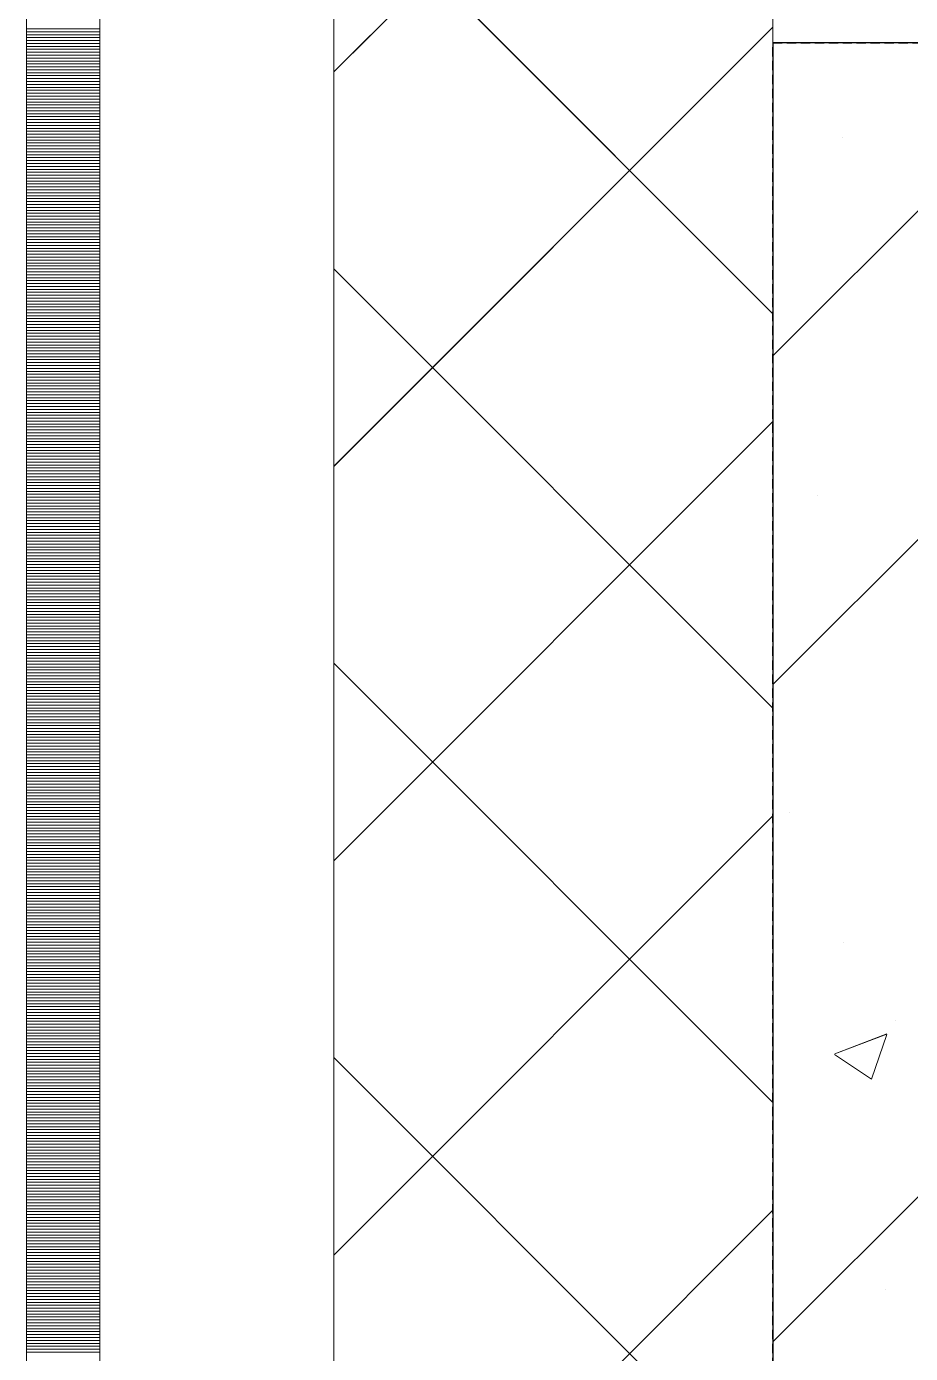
# Model space of a CAD drawing. Header units: millimetres. Extents: x 470010 to 1231400, y -134005 to 421770.
# Drawn here: x 672518.6 to 672820.5, y -75258.9 to -74805.7 of the extents above; entities that cross this region are included whole.
import ezdxf
from ezdxf.enums import TextEntityAlignment as Align

# ---------------------------------------------------------------- set-up
doc = ezdxf.new("R2010")
doc.units = ezdxf.units.MM
doc.linetypes.add('DASHED', pattern=[19.05, 12.7, -6.35])
doc.linetypes.add('HIDDEN2', pattern=[4.7625, 3.175, -1.5875])
doc.layers.get('Defpoints').update_dxf_attribs({"color": 140})
doc.layers.add('АР_Делит', color=120, linetype='Continuous', lineweight=0, plot=False)
for name, color, linetype, lineweight in [('АР_Колонны', 70, 'Continuous', 30), ('АР_Стены ЖБ', 7, 'Continuous', 35), ('АР_Стены ПЕНОблок', 52, 'Continuous', 20), ('АР_Тонкая', 254, 'Continuous', 5), ('АР_Утеплитель', 31, 'Continuous', 0), ('АР_Штриховка', 8, 'Continuous', 0)]:
    doc.layers.add(name, color=color, linetype=linetype, lineweight=lineweight)
doc.layers.add('РД_Оси_100', color=7, linetype='Continuous', lineweight=0, true_color=0x525252)
doc.styles.add('style1', font='ARIALN.TTF')

# ---------------------------------------------------------------- blocks, each defined once
blk = doc.blocks.new('СОШ_2200_АР_ОСИ_М100_28.05.24')
at = {"layer": 'АР_Делит', "color": 251, "linetype": 'DASHED', "true_color": 0x636466}
blk.add_lwpolyline([(114955, 135155), (114955, -355), (93595.036, -355), (93595.036, 13855), (94145, 13855), (94145, 68320), (66055, 68320), (66055, 13857.73), (83455, 13857.73), (83455, -355), (45245, -355), (45245, 13145), (44695, 13145), (44695, 26755), (45245, 26755), (45245, 68320), (20455, 68320), (20455, 26755), (27955, 26755), (27955, 13145), (-355, 13145), (-355, 100855)], dxfattribs=at)
blk = doc.blocks.new('A$C9108343f')
at = {"layer": 'АР_Колонны', "color": 18, "linetype": 'HIDDEN2', "lineweight": 25, "true_color": 0x000000}
for p, q in [((7054.96, 25555), (7274.96, 25555)), ((7054.96, 24655), (7054.96, 25555))]:
    blk.add_line(p, q, dxfattribs=at)
at = {"layer": 'АР_Колонны', "color": 18, "linetype": 'Continuous', "lineweight": 15, "true_color": 0x000000}
for p, q in [((7274.96, 25555), (7054.96, 25555)), ((7054.96, 25555), (7054.96, 24655)), ((7274.96, 25555), (7054.96, 25555)), ((7054.96, 25555), (7054.96, 24655))]:
    blk.add_line(p, q, dxfattribs=at)
at = {"layer": 'АР_Стены ЖБ', "color": 18, "linetype": 'Continuous', "lineweight": 30, "true_color": 0x000000}
for p, q in [((7274.96, 25555), (7054.96, 25555)), ((7054.96, 25555), (7054.96, 24655))]:
    blk.add_line(p, q, dxfattribs=at)
at = {"layer": 'АР_Стены ПЕНОблок', "color": 18, "linetype": 'Continuous', "lineweight": 20, "true_color": 0x000000}
blk.add_line((7054.96, 97555), (7054.96, 21355), dxfattribs=at)
at = {"layer": 'АР_Тонкая', "color": 18, "linetype": 'Continuous', "lineweight": 5, "true_color": 0x000000}
for p, q in [((6799.96, 97555), (6799.96, 21355)), ((6824.96, 97555), (6824.96, 21355)), ((6824.96, 21355), (6824.96, 97555)), ((6904.96, 21355), (6904.96, 97555))]:
    blk.add_line(p, q, dxfattribs=at)
at = {"layer": 'АР_Утеплитель', "color": 18, "linetype": 'Continuous', "lineweight": 0, "true_color": 0x000000}
for p, q in [((6904.96, 97555), (6904.96, 21355)), ((7054.96, 21355), (7054.96, 97555))]:
    blk.add_line(p, q, dxfattribs=at)
at = {"layer": 'АР_Штриховка', "color": 18, "linetype": 'Continuous', "lineweight": 0, "true_color": 0x000000}
for p, q in [((6904.96, 25545.01), (7054.96, 25695.01)), ((7054.96, 25462.45), (6904.96, 25612.45)), ((6799.96, 25559.75), (6824.96, 25559.75)), ((6799.96, 25558.75), (6824.96, 25558.75)), ((6904.96, 25410.31), (7054.96, 25560.31)), ((6799.96, 25557.75), (6824.96, 25557.75)), ((6799.96, 25556.75), (6824.96, 25556.75)), ((6799.96, 25555.75), (6824.96, 25555.75)), ((6799.96, 25554.75), (6824.96, 25554.75)), ((6799.96, 25553.75), (6824.96, 25553.75)), ((6799.96, 25552.75), (6824.96, 25552.75)), ((6799.96, 25551.75), (6824.96, 25551.75)), ((6799.96, 25550.75), (6824.96, 25550.75)), ((6799.96, 25549.75), (6824.96, 25549.75)), ((6799.96, 25548.75), (6824.96, 25548.75)), ((6799.96, 25547.75), (6824.96, 25547.75)), ((6799.96, 25546.75), (6824.96, 25546.75)), ((6799.96, 25545.75), (6824.96, 25545.75)), ((6799.96, 25544.75), (6824.96, 25544.75)), ((6799.96, 25543.75), (6824.96, 25543.75)), ((6799.96, 25542.75), (6824.96, 25542.75)), ((6799.96, 25541.75), (6824.96, 25541.75)), ((6799.96, 25540.75), (6824.96, 25540.75)), ((6799.96, 25539.75), (6824.96, 25539.75)), ((6799.96, 25538.75), (6824.96, 25538.75)), ((6799.96, 25537.75), (6824.96, 25537.75)), ((6799.96, 25536.75), (6824.96, 25536.75)), ((6799.96, 25535.75), (6824.96, 25535.75)), ((6799.96, 25534.75), (6824.96, 25534.75)), ((6799.96, 25533.75), (6824.96, 25533.75)), ((6799.96, 25532.75), (6824.96, 25532.75)), ((6799.96, 25531.75), (6824.96, 25531.75)), ((6799.96, 25530.75), (6824.96, 25530.75)), ((6799.96, 25529.75), (6824.96, 25529.75)), ((6799.96, 25528.75), (6824.96, 25528.75)), ((6799.96, 25527.75), (6824.96, 25527.75)), ((6799.96, 25526.75), (6824.96, 25526.75)), ((6799.96, 25525.75), (6824.96, 25525.75)), ((6799.96, 25524.75), (6824.96, 25524.75)), ((6799.96, 25523.75), (6824.96, 25523.75)), ((6799.96, 25522.75), (6824.96, 25522.75)), ((6799.96, 25521.75), (6824.96, 25521.75)), ((7078.67, 25522.51), (7078.67, 25522.51)), ((6799.96, 25520.75), (6824.96, 25520.75)), ((6799.96, 25519.75), (6824.96, 25519.75)), ((6799.96, 25518.75), (6824.96, 25518.75)), ((6799.96, 25517.75), (6824.96, 25517.75)), ((6799.96, 25516.75), (6824.96, 25516.75)), ((6799.96, 25515.75), (6824.96, 25515.75)), ((6799.96, 25514.75), (6824.96, 25514.75)), ((6799.96, 25513.75), (6824.96, 25513.75)), ((6799.96, 25512.75), (6824.96, 25512.75)), ((6799.96, 25511.75), (6824.96, 25511.75)), ((6799.96, 25510.75), (6824.96, 25510.75)), ((6799.96, 25509.75), (6824.96, 25509.75)), ((6799.96, 25508.75), (6824.96, 25508.75)), ((6799.96, 25507.75), (6824.96, 25507.75)), ((6799.96, 25506.75), (6824.96, 25506.75)), ((6799.96, 25505.75), (6824.96, 25505.75)), ((6799.96, 25504.75), (6824.96, 25504.75)), ((6799.96, 25503.75), (6824.96, 25503.75)), ((6799.96, 25502.75), (6824.96, 25502.75)), ((6799.96, 25501.75), (6824.96, 25501.75)), ((6799.96, 25500.75), (6824.96, 25500.75)), ((6799.96, 25499.75), (6824.96, 25499.75)), ((6799.96, 25498.75), (6824.96, 25498.75)), ((6799.96, 25497.75), (6824.96, 25497.75)), ((6799.96, 25496.75), (6824.96, 25496.75)), ((6799.96, 25495.75), (6824.96, 25495.75)), ((6799.96, 25494.75), (6824.96, 25494.75)), ((6799.96, 25493.75), (6824.96, 25493.75)), ((6799.96, 25492.75), (6824.96, 25492.75)), ((6799.96, 25491.75), (6824.96, 25491.75)), ((6799.96, 25490.75), (6824.96, 25490.75)), ((6799.96, 25489.75), (6824.96, 25489.75)), ((6799.96, 25488.75), (6824.96, 25488.75)), ((6799.96, 25487.75), (6824.96, 25487.75)), ((6799.96, 25486.75), (6824.96, 25486.75)), ((6799.96, 25485.75), (6824.96, 25485.75)), ((6799.96, 25484.75), (6824.96, 25484.75)), ((6799.96, 25483.75), (6824.96, 25483.75)), ((6799.96, 25482.75), (6824.96, 25482.75)), ((6799.96, 25481.75), (6824.96, 25481.75)), ((6799.96, 25480.75), (6824.96, 25480.75)), ((6799.96, 25479.75), (6824.96, 25479.75)), ((6799.96, 25478.75), (6824.96, 25478.75)), ((6799.96, 25477.75), (6824.96, 25477.75)), ((6799.96, 25476.75), (6824.96, 25476.75)), ((7054.96, 25327.74), (6904.96, 25477.74)), ((6799.96, 25475.75), (6824.96, 25475.75)), ((6799.96, 25474.75), (6824.96, 25474.75)), ((6799.96, 25473.75), (6824.96, 25473.75)), ((6799.96, 25472.75), (6824.96, 25472.75)), ((6799.96, 25471.75), (6824.96, 25471.75)), ((6799.96, 25470.75), (6824.96, 25470.75)), ((6799.96, 25469.75), (6824.96, 25469.75)), ((6799.96, 25468.75), (6824.96, 25468.75)), ((6799.96, 25467.75), (6824.96, 25467.75)), ((6799.96, 25466.75), (6824.96, 25466.75)), ((6799.96, 25465.75), (6824.96, 25465.75)), ((6799.96, 25464.75), (6824.96, 25464.75)), ((6799.96, 25463.75), (6824.96, 25463.75)), ((6799.96, 25462.75), (6824.96, 25462.75)), ((6799.96, 25461.75), (6824.96, 25461.75)), ((6799.96, 25460.75), (6824.96, 25460.75)), ((6799.96, 25459.75), (6824.96, 25459.75)), ((6799.96, 25458.75), (6824.96, 25458.75)), ((6799.96, 25457.75), (6824.96, 25457.75)), ((6799.96, 25456.75), (6824.96, 25456.75)), ((6799.96, 25455.75), (6824.96, 25455.75)), ((6799.96, 25454.75), (6824.96, 25454.75)), ((6799.96, 25453.75), (6824.96, 25453.75)), ((6799.96, 25452.75), (6824.96, 25452.75)), ((6799.96, 25451.75), (6824.96, 25451.75)), ((6799.96, 25450.75), (6824.96, 25450.75)), ((6799.96, 25449.75), (6824.96, 25449.75)), ((6799.96, 25448.75), (6824.96, 25448.75)), ((6799.96, 25447.75), (6824.96, 25447.75)), ((6799.96, 25446.75), (6824.96, 25446.75)), ((6799.96, 25445.75), (6824.96, 25445.75)), ((6799.96, 25444.75), (6824.96, 25444.75)), ((6799.96, 25443.75), (6824.96, 25443.75)), ((6799.96, 25442.75), (6824.96, 25442.75)), ((6799.96, 25441.75), (6824.96, 25441.75)), ((6799.96, 25440.75), (6824.96, 25440.75)), ((6799.96, 25439.75), (6824.96, 25439.75)), ((6799.96, 25438.75), (6824.96, 25438.75)), ((6799.96, 25437.75), (6824.96, 25437.75)), ((6799.96, 25436.75), (6824.96, 25436.75)), ((6799.96, 25435.75), (6824.96, 25435.75)), ((6799.96, 25434.75), (6824.96, 25434.75)), ((6799.96, 25433.75), (6824.96, 25433.75)), ((6799.96, 25432.75), (6824.96, 25432.75)), ((6799.96, 25431.75), (6824.96, 25431.75)), ((6799.96, 25430.75), (6824.96, 25430.75)), ((6799.96, 25429.75), (6824.96, 25429.75)), ((6799.96, 25428.75), (6824.96, 25428.75)), ((6799.96, 25427.75), (6824.96, 25427.75)), ((6799.96, 25426.75), (6824.96, 25426.75)), ((6799.96, 25425.75), (6824.96, 25425.75)), ((6799.96, 25424.75), (6824.96, 25424.75)), ((6799.96, 25423.75), (6824.96, 25423.75)), ((6799.96, 25422.75), (6824.96, 25422.75)), ((6904.96, 25275.6), (7054.96, 25425.6)), ((6799.96, 25421.75), (6824.96, 25421.75)), ((6799.96, 25420.75), (6824.96, 25420.75)), ((6799.96, 25419.75), (6824.96, 25419.75)), ((6799.96, 25418.75), (6824.96, 25418.75)), ((6799.96, 25417.75), (6824.96, 25417.75)), ((6799.96, 25416.75), (6824.96, 25416.75)), ((6799.96, 25415.75), (6824.96, 25415.75)), ((6799.96, 25414.75), (6824.96, 25414.75)), ((6799.96, 25413.75), (6824.96, 25413.75)), ((6799.96, 25412.75), (6824.96, 25412.75)), ((6799.96, 25411.75), (6824.96, 25411.75)), ((6799.96, 25410.75), (6824.96, 25410.75)), ((6799.96, 25409.75), (6824.96, 25409.75)), ((6799.96, 25408.75), (6824.96, 25408.75)), ((6799.96, 25407.75), (6824.96, 25407.75)), ((6799.96, 25406.75), (6824.96, 25406.75)), ((6799.96, 25405.75), (6824.96, 25405.75)), ((6799.96, 25404.75), (6824.96, 25404.75)), ((6799.96, 25403.75), (6824.96, 25403.75)), ((6799.96, 25402.75), (6824.96, 25402.75)), ((6799.96, 25401.75), (6824.96, 25401.75)), ((6799.96, 25400.75), (6824.96, 25400.75)), ((6799.96, 25399.75), (6824.96, 25399.75)), ((7070.03, 25400.26), (7070.03, 25400.26)), ((6799.96, 25398.75), (6824.96, 25398.75)), ((6799.96, 25397.75), (6824.96, 25397.75)), ((6799.96, 25396.75), (6824.96, 25396.75)), ((6799.96, 25395.75), (6824.96, 25395.75)), ((6799.96, 25394.75), (6824.96, 25394.75)), ((6799.96, 25393.75), (6824.96, 25393.75)), ((6799.96, 25392.75), (6824.96, 25392.75)), ((6799.96, 25391.75), (6824.96, 25391.75)), ((6799.96, 25390.75), (6824.96, 25390.75)), ((6799.96, 25389.75), (6824.96, 25389.75)), ((6799.96, 25388.75), (6824.96, 25388.75)), ((6799.96, 25387.75), (6824.96, 25387.75)), ((6799.96, 25386.75), (6824.96, 25386.75)), ((6799.96, 25385.75), (6824.96, 25385.75)), ((6799.96, 25384.75), (6824.96, 25384.75)), ((6799.96, 25383.75), (6824.96, 25383.75)), ((6799.96, 25382.75), (6824.96, 25382.75)), ((6799.96, 25381.75), (6824.96, 25381.75)), ((6799.96, 25380.75), (6824.96, 25380.75)), ((6799.96, 25379.75), (6824.96, 25379.75)), ((6799.96, 25378.75), (6824.96, 25378.75)), ((6799.96, 25377.75), (6824.96, 25377.75)), ((6799.96, 25376.75), (6824.96, 25376.75)), ((6799.96, 25375.75), (6824.96, 25375.75)), ((6799.96, 25374.75), (6824.96, 25374.75)), ((6799.96, 25373.75), (6824.96, 25373.75)), ((6799.96, 25372.75), (6824.96, 25372.75)), ((6799.96, 25371.75), (6824.96, 25371.75)), ((6799.96, 25370.75), (6824.96, 25370.75)), ((6799.96, 25369.75), (6824.96, 25369.75)), ((6799.96, 25368.75), (6824.96, 25368.75)), ((6799.96, 25367.75), (6824.96, 25367.75)), ((6799.96, 25366.75), (6824.96, 25366.75)), ((6799.96, 25365.75), (6824.96, 25365.75)), ((6799.96, 25364.75), (6824.96, 25364.75)), ((6799.96, 25363.75), (6824.96, 25363.75)), ((6799.96, 25362.75), (6824.96, 25362.75)), ((6799.96, 25361.75), (6824.96, 25361.75)), ((6799.96, 25360.75), (6824.96, 25360.75)), ((6799.96, 25359.75), (6824.96, 25359.75)), ((6799.96, 25358.75), (6824.96, 25358.75)), ((6799.96, 25357.75), (6824.96, 25357.75)), ((6799.96, 25356.75), (6824.96, 25356.75)), ((6799.96, 25355.75), (6824.96, 25355.75)), ((6799.96, 25354.75), (6824.96, 25354.75)), ((6799.96, 25353.75), (6824.96, 25353.75)), ((6799.96, 25352.75), (6824.96, 25352.75)), ((6799.96, 25351.75), (6824.96, 25351.75)), ((6799.96, 25350.75), (6824.96, 25350.75)), ((6799.96, 25349.75), (6824.96, 25349.75)), ((6799.96, 25348.75), (6824.96, 25348.75)), ((6799.96, 25347.75), (6824.96, 25347.75)), ((6799.96, 25346.75), (6824.96, 25346.75)), ((6799.96, 25345.75), (6824.96, 25345.75)), ((6799.96, 25344.75), (6824.96, 25344.75)), ((6799.96, 25343.75), (6824.96, 25343.75)), ((6799.96, 25342.75), (6824.96, 25342.75)), ((6799.96, 25341.75), (6824.96, 25341.75)), ((6799.96, 25340.75), (6824.96, 25340.75)), ((7054.96, 25193.04), (6904.96, 25343.04)), ((6799.96, 25339.75), (6824.96, 25339.75)), ((6799.96, 25338.75), (6824.96, 25338.75)), ((6799.96, 25337.75), (6824.96, 25337.75)), ((6799.96, 25336.75), (6824.96, 25336.75)), ((6799.96, 25335.75), (6824.96, 25335.75)), ((6799.96, 25334.75), (6824.96, 25334.75)), ((6799.96, 25333.75), (6824.96, 25333.75)), ((6799.96, 25332.75), (6824.96, 25332.75)), ((6799.96, 25331.75), (6824.96, 25331.75)), ((6799.96, 25330.75), (6824.96, 25330.75)), ((6799.96, 25329.75), (6824.96, 25329.75)), ((6799.96, 25328.75), (6824.96, 25328.75)), ((6799.96, 25327.75), (6824.96, 25327.75)), ((6799.96, 25326.75), (6824.96, 25326.75)), ((6799.96, 25325.75), (6824.96, 25325.75)), ((6799.96, 25324.75), (6824.96, 25324.75)), ((6799.96, 25323.75), (6824.96, 25323.75)), ((6799.96, 25322.75), (6824.96, 25322.75)), ((6799.96, 25321.75), (6824.96, 25321.75)), ((6799.96, 25320.75), (6824.96, 25320.75)), ((6799.96, 25319.75), (6824.96, 25319.75)), ((6799.96, 25318.75), (6824.96, 25318.75)), ((6799.96, 25317.75), (6824.96, 25317.75)), ((6799.96, 25316.75), (6824.96, 25316.75)), ((6799.96, 25315.75), (6824.96, 25315.75)), ((6799.96, 25314.75), (6824.96, 25314.75)), ((6799.96, 25313.75), (6824.96, 25313.75)), ((6799.96, 25312.75), (6824.96, 25312.75)), ((6799.96, 25311.75), (6824.96, 25311.75)), ((6799.96, 25310.75), (6824.96, 25310.75)), ((6799.96, 25309.75), (6824.96, 25309.75)), ((6799.96, 25308.75), (6824.96, 25308.75)), ((6799.96, 25307.75), (6824.96, 25307.75)), ((6799.96, 25306.75), (6824.96, 25306.75)), ((6799.96, 25305.75), (6824.96, 25305.75)), ((6799.96, 25304.75), (6824.96, 25304.75)), ((6799.96, 25303.75), (6824.96, 25303.75)), ((6799.96, 25302.75), (6824.96, 25302.75)), ((6799.96, 25301.75), (6824.96, 25301.75)), ((6799.96, 25300.75), (6824.96, 25300.75)), ((6799.96, 25299.75), (6824.96, 25299.75)), ((6799.96, 25298.75), (6824.96, 25298.75)), ((6799.96, 25297.75), (6824.96, 25297.75)), ((6799.96, 25296.75), (6824.96, 25296.75)), ((6799.96, 25295.75), (6824.96, 25295.75)), ((6799.96, 25294.75), (6824.96, 25294.75)), ((6799.96, 25293.75), (6824.96, 25293.75)), ((6799.96, 25292.75), (6824.96, 25292.75)), ((6799.96, 25291.75), (6824.96, 25291.75)), ((6799.96, 25290.75), (6824.96, 25290.75)), ((6904.96, 25140.9), (7054.96, 25290.9)), ((7060.71, 25292), (7060.71, 25292)), ((6799.96, 25289.75), (6824.96, 25289.75)), ((6799.96, 25288.75), (6824.96, 25288.75)), ((6799.96, 25287.75), (6824.96, 25287.75)), ((6799.96, 25286.75), (6824.96, 25286.75)), ((6799.96, 25285.75), (6824.96, 25285.75)), ((6799.96, 25284.75), (6824.96, 25284.75)), ((6799.96, 25283.75), (6824.96, 25283.75)), ((6799.96, 25282.75), (6824.96, 25282.75)), ((6799.96, 25281.75), (6824.96, 25281.75)), ((6799.96, 25280.75), (6824.96, 25280.75)), ((6799.96, 25279.75), (6824.96, 25279.75)), ((6799.96, 25278.75), (6824.96, 25278.75)), ((6799.96, 25277.75), (6824.96, 25277.75)), ((6799.96, 25276.75), (6824.96, 25276.75)), ((6799.96, 25275.75), (6824.96, 25275.75)), ((6799.96, 25274.75), (6824.96, 25274.75)), ((6799.96, 25273.75), (6824.96, 25273.75)), ((6799.96, 25272.75), (6824.96, 25272.75)), ((6799.96, 25271.75), (6824.96, 25271.75)), ((6799.96, 25270.75), (6824.96, 25270.75)), ((6799.96, 25269.75), (6824.96, 25269.75)), ((6799.96, 25268.75), (6824.96, 25268.75)), ((6799.96, 25267.75), (6824.96, 25267.75)), ((6799.96, 25266.75), (6824.96, 25266.75)), ((6799.96, 25265.75), (6824.96, 25265.75)), ((6799.96, 25264.75), (6824.96, 25264.75)), ((6799.96, 25263.75), (6824.96, 25263.75)), ((6799.96, 25262.75), (6824.96, 25262.75)), ((6799.96, 25261.75), (6824.96, 25261.75)), ((6799.96, 25260.75), (6824.96, 25260.75)), ((6799.96, 25259.75), (6824.96, 25259.75)), ((6799.96, 25258.75), (6824.96, 25258.75)), ((6799.96, 25257.75), (6824.96, 25257.75)), ((6799.96, 25256.75), (6824.96, 25256.75)), ((6799.96, 25255.75), (6824.96, 25255.75)), ((6799.96, 25254.75), (6824.96, 25254.75)), ((6799.96, 25253.75), (6824.96, 25253.75)), ((6799.96, 25252.75), (6824.96, 25252.75)), ((6799.96, 25251.75), (6824.96, 25251.75)), ((6799.96, 25250.75), (6824.96, 25250.75)), ((6799.96, 25249.75), (6824.96, 25249.75)), ((6799.96, 25248.75), (6824.96, 25248.75)), ((6799.96, 25247.75), (6824.96, 25247.75)), ((6799.96, 25246.75), (6824.96, 25246.75)), ((6799.96, 25245.75), (6824.96, 25245.75)), ((6799.96, 25244.75), (6824.96, 25244.75)), ((6799.96, 25243.75), (6824.96, 25243.75)), ((6799.96, 25242.75), (6824.96, 25242.75)), ((6799.96, 25241.75), (6824.96, 25241.75)), ((6799.96, 25240.75), (6824.96, 25240.75)), ((6799.96, 25239.75), (6824.96, 25239.75)), ((6799.96, 25238.75), (6824.96, 25238.75)), ((6799.96, 25237.75), (6824.96, 25237.75)), ((6799.96, 25236.75), (6824.96, 25236.75)), ((6799.96, 25235.75), (6824.96, 25235.75)), ((6799.96, 25234.75), (6824.96, 25234.75)), ((6799.96, 25233.75), (6824.96, 25233.75)), ((6799.96, 25232.75), (6824.96, 25232.75)), ((6799.96, 25231.75), (6824.96, 25231.75)), ((6799.96, 25230.75), (6824.96, 25230.75)), ((6799.96, 25229.75), (6824.96, 25229.75)), ((6799.96, 25228.75), (6824.96, 25228.75)), ((6799.96, 25227.75), (6824.96, 25227.75)), ((6799.96, 25226.75), (6824.96, 25226.75)), ((6799.96, 25225.75), (6824.96, 25225.75)), ((6799.96, 25224.75), (6824.96, 25224.75)), ((6799.96, 25223.75), (6824.96, 25223.75)), ((6799.96, 25222.75), (6824.96, 25222.75)), ((6799.96, 25221.75), (6824.96, 25221.75)), ((6799.96, 25220.75), (6824.96, 25220.75)), ((6799.96, 25219.75), (6824.96, 25219.75)), ((6799.96, 25218.75), (6824.96, 25218.75)), ((7096.8, 25221.02), (7096.8, 25221.02)), ((6799.96, 25217.75), (6824.96, 25217.75)), ((6799.96, 25216.75), (6824.96, 25216.75)), ((6799.96, 25215.75), (6824.96, 25215.75)), ((6799.96, 25214.75), (6824.96, 25214.75)), ((6799.96, 25213.75), (6824.96, 25213.75)), ((7076.06, 25209.59), (7093.85, 25216.41)), ((7088.65, 25200.94), (7093.8, 25216.29)), ((6799.96, 25212.75), (6824.96, 25212.75)), ((6799.96, 25211.75), (6824.96, 25211.75)), ((6799.96, 25210.75), (6824.96, 25210.75)), ((6799.96, 25209.75), (6824.96, 25209.75)), ((7076.01, 25209.46), (7088.64, 25200.94)), ((6799.96, 25208.75), (6824.96, 25208.75)), ((6799.96, 25207.75), (6824.96, 25207.75)), ((6799.96, 25206.75), (6824.96, 25206.75)), ((6799.96, 25205.75), (6824.96, 25205.75)), ((6799.96, 25204.75), (6824.96, 25204.75)), ((7054.96, 25058.33), (6904.96, 25208.33)), ((6799.96, 25203.75), (6824.96, 25203.75)), ((6799.96, 25202.75), (6824.96, 25202.75)), ((6799.96, 25201.75), (6824.96, 25201.75)), ((6799.96, 25200.75), (6824.96, 25200.75)), ((6799.96, 25199.75), (6824.96, 25199.75)), ((6799.96, 25198.75), (6824.96, 25198.75)), ((6799.96, 25197.75), (6824.96, 25197.75)), ((6799.96, 25196.75), (6824.96, 25196.75)), ((6799.96, 25195.75), (6824.96, 25195.75)), ((6799.96, 25194.75), (6824.96, 25194.75)), ((6799.96, 25193.75), (6824.96, 25193.75)), ((6799.96, 25192.75), (6824.96, 25192.75)), ((6799.96, 25191.75), (6824.96, 25191.75)), ((6799.96, 25190.75), (6824.96, 25190.75)), ((6799.96, 25189.75), (6824.96, 25189.75)), ((6799.96, 25188.75), (6824.96, 25188.75)), ((6799.96, 25187.75), (6824.96, 25187.75)), ((6799.96, 25186.75), (6824.96, 25186.75)), ((6799.96, 25185.75), (6824.96, 25185.75)), ((6799.96, 25184.75), (6824.96, 25184.75)), ((6799.96, 25183.75), (6824.96, 25183.75)), ((6799.96, 25182.75), (6824.96, 25182.75)), ((6799.96, 25181.75), (6824.96, 25181.75)), ((6799.96, 25180.75), (6824.96, 25180.75)), ((6799.96, 25179.75), (6824.96, 25179.75)), ((6799.96, 25178.75), (6824.96, 25178.75)), ((6799.96, 25177.75), (6824.96, 25177.75)), ((6799.96, 25176.75), (6824.96, 25176.75)), ((6799.96, 25175.75), (6824.96, 25175.75)), ((6799.96, 25174.75), (6824.96, 25174.75)), ((6799.96, 25173.75), (6824.96, 25173.75)), ((6799.96, 25172.75), (6824.96, 25172.75)), ((6799.96, 25171.75), (6824.96, 25171.75)), ((6799.96, 25170.75), (6824.96, 25170.75)), ((6799.96, 25169.75), (6824.96, 25169.75)), ((6799.96, 25168.75), (6824.96, 25168.75)), ((6799.96, 25167.75), (6824.96, 25167.75)), ((6799.96, 25166.75), (6824.96, 25166.75)), ((6799.96, 25165.75), (6824.96, 25165.75)), ((6799.96, 25164.75), (6824.96, 25164.75)), ((6799.96, 25163.75), (6824.96, 25163.75)), ((6799.96, 25162.75), (6824.96, 25162.75)), ((6799.96, 25161.75), (6824.96, 25161.75)), ((6799.96, 25160.75), (6824.96, 25160.75)), ((6799.96, 25159.75), (6824.96, 25159.75)), ((6799.96, 25158.75), (6824.96, 25158.75)), ((6799.96, 25157.75), (6824.96, 25157.75)), ((6799.96, 25156.75), (6824.96, 25156.75)), ((6799.96, 25155.75), (6824.96, 25155.75)), ((6799.96, 25154.75), (6824.96, 25154.75)), ((6904.96, 25006.2), (7054.96, 25156.2)), ((6799.96, 25153.75), (6824.96, 25153.75)), ((6799.96, 25152.75), (6824.96, 25152.75)), ((6799.96, 25151.75), (6824.96, 25151.75)), ((6799.96, 25150.75), (6824.96, 25150.75)), ((6799.96, 25149.75), (6824.96, 25149.75)), ((6799.96, 25148.75), (6824.96, 25148.75)), ((6799.96, 25147.75), (6824.96, 25147.75)), ((6799.96, 25146.75), (6824.96, 25146.75)), ((6799.96, 25145.75), (6824.96, 25145.75)), ((6799.96, 25144.75), (6824.96, 25144.75)), ((6799.96, 25143.75), (6824.96, 25143.75)), ((6799.96, 25142.75), (6824.96, 25142.75)), ((6799.96, 25141.75), (6824.96, 25141.75)), ((6799.96, 25140.75), (6824.96, 25140.75)), ((6799.96, 25139.75), (6824.96, 25139.75)), ((6799.96, 25138.75), (6824.96, 25138.75)), ((6799.96, 25137.75), (6824.96, 25137.75)), ((6799.96, 25136.75), (6824.96, 25136.75)), ((6799.96, 25135.75), (6824.96, 25135.75)), ((6799.96, 25134.75), (6824.96, 25134.75)), ((6799.96, 25133.75), (6824.96, 25133.75)), ((6799.96, 25132.75), (6824.96, 25132.75)), ((6799.96, 25131.75), (6824.96, 25131.75)), ((6799.96, 25130.75), (6824.96, 25130.75)), ((6799.96, 25129.75), (6824.96, 25129.75)), ((6799.96, 25128.75), (6824.96, 25128.75)), ((6799.96, 25127.75), (6824.96, 25127.75)), ((7093.57, 25129.21), (7093.57, 25129.21)), ((6799.96, 25126.75), (6824.96, 25126.75)), ((6799.96, 25125.75), (6824.96, 25125.75)), ((6799.96, 25124.75), (6824.96, 25124.75)), ((6799.96, 25123.75), (6824.96, 25123.75)), ((6799.96, 25122.75), (6824.96, 25122.75)), ((6799.96, 25121.75), (6824.96, 25121.75)), ((6799.96, 25120.75), (6824.96, 25120.75)), ((6799.96, 25119.75), (6824.96, 25119.75)), ((6799.96, 25118.75), (6824.96, 25118.75)), ((6799.96, 25117.75), (6824.96, 25117.75)), ((6799.96, 25116.75), (6824.96, 25116.75)), ((6799.96, 25115.75), (6824.96, 25115.75)), ((6799.96, 25114.75), (6824.96, 25114.75)), ((6799.96, 25113.75), (6824.96, 25113.75)), ((6799.96, 25112.75), (6824.96, 25112.75)), ((6799.96, 25111.75), (6824.96, 25111.75)), ((6799.96, 25110.75), (6824.96, 25110.75)), ((6799.96, 25109.75), (6824.96, 25109.75)), ((6799.96, 25108.75), (6824.96, 25108.75)), ((6799.96, 25107.75), (6824.96, 25107.75))]:
    blk.add_line(p, q, dxfattribs=at)
at = {"layer": 'АР_Штриховка', "color": 18, "linetype": 'Continuous', "lineweight": 5, "true_color": 0x000000}
for p, q in [((7054.96, 25335.8), (7274.16, 25555)), ((7054.96, 25448.05), (7135.12, 25528.21)), ((7054.96, 25111.3), (7274.96, 25331.3)), ((7078.99, 25247.58), (7078.99, 25247.58))]:
    blk.add_line(p, q, dxfattribs=at)
at = {"layer": 'РД_Оси_100'}
blk.add_blockref('СОШ_2200_АР_ОСИ_М100_28.05.24', (7154.96, 6755), dxfattribs=at)
at = {"layer": 'Defpoints', "color": 18, "true_color": 0x000000, "style": 'style1'}
for p in [(143949.34, 316089.12), (143974.98, 281639.5), (143890.4, 273244.71), (143839.99, 264276.81), (143967.75, 254892.38), (12251.96, 104178.14), (12382.58, 96023.14)]:
    blk.add_attdef('АР-ПОМЕЩЕНИЕ:НАИМЕНОВАНИЕ', text='', height=100, dxfattribs=at).set_placement(p, align=Align.MIDDLE)
at = {"layer": 'Defpoints', "color": 18, "true_color": 0x000000, "style": 'style1', "flags": 8}
for p in [(143951.3, 279099.09), (143848.34, 269251.11), (143875.33, 260094.25), (144049.74, 250824.7), (163419.28, 238153.36), (155897.46, 237965.97), (183037.2, 237965.97), (143342.94, 237876.19)]:
    blk.add_attdef('АР-ПОМЕЩЕНИЕ:НАИМЕНОВАНИЕ', text='', height=100, dxfattribs=at).set_placement(p, align=Align.MIDDLE)

msp = doc.modelspace()

# ---------------------------------------------------------------- linework, layer by layer
at = {"layer": 'АР_Колонны', "color": 18, "linetype": 'HIDDEN2', "lineweight": 25, "true_color": 0x000000}
for p, q in [((672773.57, -74811.242), (672993.57, -74811.242)), ((672773.57, -75711.242), (672773.57, -74811.242))]:
    msp.add_line(p, q, dxfattribs=at)
at = {"layer": 'АР_Колонны', "color": 18, "linetype": 'Continuous', "lineweight": 15, "true_color": 0x000000}
for p, q in [((672993.57, -74811.242), (672773.57, -74811.242)), ((672773.57, -74811.242), (672773.57, -75711.242)), ((672993.57, -74811.242), (672773.57, -74811.242)), ((672773.57, -74811.242), (672773.57, -75711.242))]:
    msp.add_line(p, q, dxfattribs=at)
at = {"layer": 'АР_Стены ЖБ', "color": 18, "linetype": 'Continuous', "lineweight": 30, "true_color": 0x000000}
for p, q in [((672993.57, -74811.242), (672773.57, -74811.242)), ((672773.57, -74811.242), (672773.57, -75711.242))]:
    msp.add_line(p, q, dxfattribs=at)
at = {"layer": 'АР_Стены ПЕНОблок', "color": 18, "linetype": 'Continuous', "lineweight": 20, "true_color": 0x000000}
msp.add_line((672773.57, -2811.242), (672773.57, -79011.242), dxfattribs=at)
at = {"layer": 'АР_Тонкая', "color": 18, "linetype": 'Continuous', "lineweight": 5, "true_color": 0x000000}
for p, q in [((672518.57, -2811.242), (672518.57, -79011.242)), ((672543.57, -2811.242), (672543.57, -79011.242)), ((672543.57, -79011.242), (672543.57, -2811.242)), ((672623.57, -79011.242), (672623.57, -2811.242))]:
    msp.add_line(p, q, dxfattribs=at)
at = {"layer": 'АР_Утеплитель', "color": 18, "linetype": 'Continuous', "lineweight": 0, "true_color": 0x000000}
for p, q in [((672623.57, -2811.242), (672623.57, -79011.242)), ((672773.57, -79011.242), (672773.57, -2811.242))]:
    msp.add_line(p, q, dxfattribs=at)
at = {"layer": 'АР_Штриховка', "color": 18, "linetype": 'Continuous', "lineweight": 0, "true_color": 0x000000}
for p, q in [((672623.57, -74821.23), (672773.57, -74671.23)), ((672773.57, -74903.797), (672623.57, -74753.797)), ((672518.57, -74806.492), (672543.57, -74806.492)), ((672623.57, -74955.934), (672773.57, -74805.934)), ((672518.57, -74807.492), (672543.57, -74807.492)), ((672518.57, -74808.492), (672543.57, -74808.492)), ((672518.57, -74809.492), (672543.57, -74809.492)), ((672518.57, -74810.492), (672543.57, -74810.492)), ((672518.57, -74811.492), (672543.57, -74811.492)), ((672518.57, -74812.492), (672543.57, -74812.492)), ((672518.57, -74813.492), (672543.57, -74813.492)), ((672518.57, -74814.492), (672543.57, -74814.492)), ((672518.57, -74815.492), (672543.57, -74815.492)), ((672518.57, -74816.492), (672543.57, -74816.492)), ((672518.57, -74817.492), (672543.57, -74817.492)), ((672518.57, -74818.492), (672543.57, -74818.492)), ((672518.57, -74819.492), (672543.57, -74819.492)), ((672518.57, -74820.492), (672543.57, -74820.492)), ((672518.57, -74821.492), (672543.57, -74821.492)), ((672518.57, -74822.492), (672543.57, -74822.492)), ((672518.57, -74823.492), (672543.57, -74823.492)), ((672518.57, -74824.492), (672543.57, -74824.492)), ((672518.57, -74825.492), (672543.57, -74825.492)), ((672518.57, -74826.492), (672543.57, -74826.492)), ((672518.57, -74827.492), (672543.57, -74827.492)), ((672518.57, -74828.492), (672543.57, -74828.492)), ((672518.57, -74829.492), (672543.57, -74829.492)), ((672518.57, -74830.492), (672543.57, -74830.492)), ((672518.57, -74831.492), (672543.57, -74831.492)), ((672518.57, -74832.492), (672543.57, -74832.492)), ((672518.57, -74833.492), (672543.57, -74833.492)), ((672518.57, -74834.492), (672543.57, -74834.492)), ((672518.57, -74835.492), (672543.57, -74835.492)), ((672518.57, -74836.492), (672543.57, -74836.492)), ((672518.57, -74837.492), (672543.57, -74837.492)), ((672518.57, -74838.492), (672543.57, -74838.492)), ((672518.57, -74839.492), (672543.57, -74839.492)), ((672518.57, -74840.492), (672543.57, -74840.492)), ((672518.57, -74841.492), (672543.57, -74841.492)), ((672518.57, -74842.492), (672543.57, -74842.492)), ((672518.57, -74843.492), (672543.57, -74843.492)), ((672518.57, -74844.492), (672543.57, -74844.492)), ((672518.57, -74845.492), (672543.57, -74845.492)), ((672518.57, -74846.492), (672543.57, -74846.492)), ((672518.57, -74847.492), (672543.57, -74847.492)), ((672518.57, -74848.492), (672543.57, -74848.492)), ((672518.57, -74849.492), (672543.57, -74849.492)), ((672518.57, -74850.492), (672543.57, -74850.492)), ((672518.57, -74851.492), (672543.57, -74851.492)), ((672518.57, -74852.492), (672543.57, -74852.492)), ((672518.57, -74853.492), (672543.57, -74853.492)), ((672518.57, -74854.492), (672543.57, -74854.492)), ((672518.57, -74855.492), (672543.57, -74855.492)), ((672518.57, -74856.492), (672543.57, -74856.492)), ((672518.57, -74857.492), (672543.57, -74857.492)), ((672518.57, -74858.492), (672543.57, -74858.492)), ((672518.57, -74859.492), (672543.57, -74859.492)), ((672518.57, -74860.492), (672543.57, -74860.492)), ((672518.57, -74861.492), (672543.57, -74861.492)), ((672518.57, -74862.492), (672543.57, -74862.492)), ((672518.57, -74863.492), (672543.57, -74863.492)), ((672518.57, -74864.492), (672543.57, -74864.492)), ((672518.57, -74865.492), (672543.57, -74865.492)), ((672518.57, -74866.492), (672543.57, -74866.492)), ((672518.57, -74867.492), (672543.57, -74867.492)), ((672518.57, -74868.492), (672543.57, -74868.492)), ((672518.57, -74869.492), (672543.57, -74869.492)), ((672518.57, -74870.492), (672543.57, -74870.492)), ((672518.57, -74871.492), (672543.57, -74871.492)), ((672518.57, -74872.492), (672543.57, -74872.492)), ((672518.57, -74873.492), (672543.57, -74873.492)), ((672518.57, -74874.492), (672543.57, -74874.492)), ((672518.57, -74875.492), (672543.57, -74875.492)), ((672518.57, -74876.492), (672543.57, -74876.492)), ((672518.57, -74877.492), (672543.57, -74877.492)), ((672518.57, -74878.492), (672543.57, -74878.492)), ((672518.57, -74879.492), (672543.57, -74879.492)), ((672518.57, -74880.492), (672543.57, -74880.492)), ((672518.57, -74881.492), (672543.57, -74881.492)), ((672518.57, -74882.492), (672543.57, -74882.492)), ((672518.57, -74883.492), (672543.57, -74883.492)), ((672518.57, -74884.492), (672543.57, -74884.492)), ((672518.57, -74885.492), (672543.57, -74885.492)), ((672518.57, -74886.492), (672543.57, -74886.492)), ((672518.57, -74887.492), (672543.57, -74887.492)), ((672518.57, -74888.492), (672543.57, -74888.492)), ((672518.57, -74889.492), (672543.57, -74889.492)), ((672518.57, -74890.492), (672543.57, -74890.492)), ((672518.57, -74891.492), (672543.57, -74891.492)), ((672518.57, -74892.492), (672543.57, -74892.492)), ((672773.57, -75038.501), (672623.57, -74888.501)), ((672518.57, -74893.492), (672543.57, -74893.492)), ((672518.57, -74894.492), (672543.57, -74894.492)), ((672518.57, -74895.492), (672543.57, -74895.492)), ((672518.57, -74896.492), (672543.57, -74896.492)), ((672518.57, -74897.492), (672543.57, -74897.492)), ((672518.57, -74898.492), (672543.57, -74898.492)), ((672518.57, -74899.492), (672543.57, -74899.492)), ((672518.57, -74900.492), (672543.57, -74900.492)), ((672518.57, -74901.492), (672543.57, -74901.492)), ((672518.57, -74902.492), (672543.57, -74902.492)), ((672518.57, -74903.492), (672543.57, -74903.492)), ((672518.57, -74904.492), (672543.57, -74904.492)), ((672518.57, -74905.492), (672543.57, -74905.492)), ((672518.57, -74906.492), (672543.57, -74906.492)), ((672518.57, -74907.492), (672543.57, -74907.492)), ((672518.57, -74908.492), (672543.57, -74908.492)), ((672518.57, -74909.492), (672543.57, -74909.492)), ((672518.57, -74910.492), (672543.57, -74910.492)), ((672518.57, -74911.492), (672543.57, -74911.492)), ((672518.57, -74912.492), (672543.57, -74912.492)), ((672518.57, -74913.492), (672543.57, -74913.492)), ((672518.57, -74914.492), (672543.57, -74914.492)), ((672518.57, -74915.492), (672543.57, -74915.492)), ((672518.57, -74916.492), (672543.57, -74916.492)), ((672518.57, -74917.492), (672543.57, -74917.492)), ((672518.57, -74918.492), (672543.57, -74918.492)), ((672518.57, -74919.492), (672543.57, -74919.492)), ((672518.57, -74920.492), (672543.57, -74920.492)), ((672518.57, -74921.492), (672543.57, -74921.492)), ((672518.57, -74922.492), (672543.57, -74922.492)), ((672518.57, -74923.492), (672543.57, -74923.492)), ((672518.57, -74924.492), (672543.57, -74924.492)), ((672518.57, -74925.492), (672543.57, -74925.492)), ((672518.57, -74926.492), (672543.57, -74926.492)), ((672518.57, -74927.492), (672543.57, -74927.492)), ((672518.57, -74928.492), (672543.57, -74928.492)), ((672518.57, -74929.492), (672543.57, -74929.492)), ((672518.57, -74930.492), (672543.57, -74930.492)), ((672518.57, -74931.492), (672543.57, -74931.492)), ((672518.57, -74932.492), (672543.57, -74932.492)), ((672518.57, -74933.492), (672543.57, -74933.492)), ((672518.57, -74934.492), (672543.57, -74934.492)), ((672518.57, -74935.492), (672543.57, -74935.492)), ((672518.57, -74936.492), (672543.57, -74936.492)), ((672518.57, -74937.492), (672543.57, -74937.492)), ((672518.57, -74938.492), (672543.57, -74938.492)), ((672518.57, -74939.492), (672543.57, -74939.492)), ((672518.57, -74940.492), (672543.57, -74940.492)), ((672518.57, -74941.492), (672543.57, -74941.492)), ((672518.57, -74942.492), (672543.57, -74942.492)), ((672623.57, -75090.638), (672773.57, -74940.638)), ((672518.57, -74943.492), (672543.57, -74943.492)), ((672518.57, -74944.492), (672543.57, -74944.492)), ((672518.57, -74945.492), (672543.57, -74945.492)), ((672518.57, -74946.492), (672543.57, -74946.492)), ((672518.57, -74947.492), (672543.57, -74947.492)), ((672518.57, -74948.492), (672543.57, -74948.492)), ((672518.57, -74949.492), (672543.57, -74949.492)), ((672518.57, -74950.492), (672543.57, -74950.492)), ((672518.57, -74951.492), (672543.57, -74951.492)), ((672518.57, -74952.492), (672543.57, -74952.492)), ((672518.57, -74953.492), (672543.57, -74953.492)), ((672518.57, -74954.492), (672543.57, -74954.492)), ((672518.57, -74955.492), (672543.57, -74955.492)), ((672518.57, -74956.492), (672543.57, -74956.492)), ((672518.57, -74957.492), (672543.57, -74957.492)), ((672518.57, -74958.492), (672543.57, -74958.492)), ((672518.57, -74959.492), (672543.57, -74959.492)), ((672518.57, -74960.492), (672543.57, -74960.492)), ((672518.57, -74961.492), (672543.57, -74961.492)), ((672518.57, -74962.492), (672543.57, -74962.492)), ((672518.57, -74963.492), (672543.57, -74963.492)), ((672518.57, -74964.492), (672543.57, -74964.492)), ((672518.57, -74965.492), (672543.57, -74965.492)), ((672518.57, -74966.492), (672543.57, -74966.492)), ((672518.57, -74967.492), (672543.57, -74967.492)), ((672518.57, -74968.492), (672543.57, -74968.492)), ((672518.57, -74969.492), (672543.57, -74969.492)), ((672518.57, -74970.492), (672543.57, -74970.492)), ((672518.57, -74971.492), (672543.57, -74971.492)), ((672518.57, -74972.492), (672543.57, -74972.492)), ((672518.57, -74973.492), (672543.57, -74973.492)), ((672518.57, -74974.492), (672543.57, -74974.492)), ((672518.57, -74975.492), (672543.57, -74975.492)), ((672518.57, -74976.492), (672543.57, -74976.492)), ((672518.57, -74977.492), (672543.57, -74977.492)), ((672518.57, -74978.492), (672543.57, -74978.492)), ((672518.57, -74979.492), (672543.57, -74979.492)), ((672518.57, -74980.492), (672543.57, -74980.492)), ((672518.57, -74981.492), (672543.57, -74981.492)), ((672518.57, -74982.492), (672543.57, -74982.492)), ((672518.57, -74983.492), (672543.57, -74983.492)), ((672518.57, -74984.492), (672543.57, -74984.492)), ((672518.57, -74985.492), (672543.57, -74985.492)), ((672518.57, -74986.492), (672543.57, -74986.492)), ((672518.57, -74987.492), (672543.57, -74987.492)), ((672518.57, -74988.492), (672543.57, -74988.492)), ((672518.57, -74989.492), (672543.57, -74989.492)), ((672518.57, -74990.492), (672543.57, -74990.492)), ((672518.57, -74991.492), (672543.57, -74991.492)), ((672518.57, -74992.492), (672543.57, -74992.492)), ((672518.57, -74993.492), (672543.57, -74993.492)), ((672518.57, -74994.492), (672543.57, -74994.492)), ((672518.57, -74995.492), (672543.57, -74995.492)), ((672518.57, -74996.492), (672543.57, -74996.492)), ((672518.57, -74997.492), (672543.57, -74997.492)), ((672518.57, -74998.492), (672543.57, -74998.492)), ((672518.57, -74999.492), (672543.57, -74999.492)), ((672518.57, -75000.492), (672543.57, -75000.492)), ((672518.57, -75001.492), (672543.57, -75001.492)), ((672518.57, -75002.492), (672543.57, -75002.492)), ((672518.57, -75003.492), (672543.57, -75003.492)), ((672518.57, -75004.492), (672543.57, -75004.492)), ((672518.57, -75005.492), (672543.57, -75005.492)), ((672518.57, -75006.492), (672543.57, -75006.492)), ((672518.57, -75007.492), (672543.57, -75007.492)), ((672518.57, -75008.492), (672543.57, -75008.492)), ((672518.57, -75009.492), (672543.57, -75009.492)), ((672518.57, -75010.492), (672543.57, -75010.492)), ((672518.57, -75011.492), (672543.57, -75011.492)), ((672518.57, -75012.492), (672543.57, -75012.492)), ((672518.57, -75013.492), (672543.57, -75013.492)), ((672518.57, -75014.492), (672543.57, -75014.492)), ((672518.57, -75015.492), (672543.57, -75015.492)), ((672518.57, -75016.492), (672543.57, -75016.492)), ((672518.57, -75017.492), (672543.57, -75017.492)), ((672518.57, -75018.492), (672543.57, -75018.492)), ((672518.57, -75019.492), (672543.57, -75019.492)), ((672518.57, -75020.492), (672543.57, -75020.492)), ((672518.57, -75021.492), (672543.57, -75021.492)), ((672518.57, -75022.492), (672543.57, -75022.492)), ((672518.57, -75023.492), (672543.57, -75023.492)), ((672773.57, -75173.205), (672623.57, -75023.205)), ((672518.57, -75024.492), (672543.57, -75024.492)), ((672518.57, -75025.492), (672543.57, -75025.492)), ((672518.57, -75026.492), (672543.57, -75026.492)), ((672518.57, -75027.492), (672543.57, -75027.492)), ((672518.57, -75028.492), (672543.57, -75028.492)), ((672518.57, -75029.492), (672543.57, -75029.492)), ((672518.57, -75030.492), (672543.57, -75030.492)), ((672518.57, -75031.492), (672543.57, -75031.492)), ((672518.57, -75032.492), (672543.57, -75032.492)), ((672518.57, -75033.492), (672543.57, -75033.492)), ((672518.57, -75034.492), (672543.57, -75034.492)), ((672518.57, -75035.492), (672543.57, -75035.492)), ((672518.57, -75036.492), (672543.57, -75036.492)), ((672518.57, -75037.492), (672543.57, -75037.492)), ((672518.57, -75038.492), (672543.57, -75038.492)), ((672518.57, -75039.492), (672543.57, -75039.492)), ((672518.57, -75040.492), (672543.57, -75040.492)), ((672518.57, -75041.492), (672543.57, -75041.492)), ((672518.57, -75042.492), (672543.57, -75042.492)), ((672518.57, -75043.492), (672543.57, -75043.492)), ((672518.57, -75044.492), (672543.57, -75044.492)), ((672518.57, -75045.492), (672543.57, -75045.492)), ((672518.57, -75046.492), (672543.57, -75046.492)), ((672518.57, -75047.492), (672543.57, -75047.492)), ((672518.57, -75048.492), (672543.57, -75048.492)), ((672518.57, -75049.492), (672543.57, -75049.492)), ((672518.57, -75050.492), (672543.57, -75050.492)), ((672518.57, -75051.492), (672543.57, -75051.492)), ((672518.57, -75052.492), (672543.57, -75052.492)), ((672518.57, -75053.492), (672543.57, -75053.492)), ((672518.57, -75054.492), (672543.57, -75054.492)), ((672518.57, -75055.492), (672543.57, -75055.492)), ((672518.57, -75056.492), (672543.57, -75056.492)), ((672518.57, -75057.492), (672543.57, -75057.492)), ((672518.57, -75058.492), (672543.57, -75058.492)), ((672518.57, -75059.492), (672543.57, -75059.492)), ((672518.57, -75060.492), (672543.57, -75060.492)), ((672518.57, -75061.492), (672543.57, -75061.492)), ((672518.57, -75062.492), (672543.57, -75062.492)), ((672518.57, -75063.492), (672543.57, -75063.492)), ((672518.57, -75064.492), (672543.57, -75064.492)), ((672518.57, -75065.492), (672543.57, -75065.492)), ((672518.57, -75066.492), (672543.57, -75066.492)), ((672518.57, -75067.492), (672543.57, -75067.492)), ((672518.57, -75068.492), (672543.57, -75068.492)), ((672518.57, -75069.492), (672543.57, -75069.492)), ((672518.57, -75070.492), (672543.57, -75070.492)), ((672518.57, -75071.492), (672543.57, -75071.492)), ((672518.57, -75072.492), (672543.57, -75072.492)), ((672518.57, -75073.492), (672543.57, -75073.492)), ((672518.57, -75074.492), (672543.57, -75074.492)), ((672518.57, -75075.492), (672543.57, -75075.492)), ((672518.57, -75076.492), (672543.57, -75076.492)), ((672518.57, -75077.492), (672543.57, -75077.492)), ((672518.57, -75078.492), (672543.57, -75078.492)), ((672623.57, -75225.342), (672773.57, -75075.342)), ((672518.57, -75079.492), (672543.57, -75079.492)), ((672518.57, -75080.492), (672543.57, -75080.492)), ((672518.57, -75081.492), (672543.57, -75081.492)), ((672518.57, -75082.492), (672543.57, -75082.492)), ((672518.57, -75083.492), (672543.57, -75083.492)), ((672518.57, -75084.492), (672543.57, -75084.492)), ((672518.57, -75085.492), (672543.57, -75085.492)), ((672518.57, -75086.492), (672543.57, -75086.492)), ((672518.57, -75087.492), (672543.57, -75087.492)), ((672518.57, -75088.492), (672543.57, -75088.492)), ((672518.57, -75089.492), (672543.57, -75089.492)), ((672518.57, -75090.492), (672543.57, -75090.492)), ((672518.57, -75091.492), (672543.57, -75091.492)), ((672518.57, -75092.492), (672543.57, -75092.492)), ((672518.57, -75093.492), (672543.57, -75093.492)), ((672518.57, -75094.492), (672543.57, -75094.492)), ((672518.57, -75095.492), (672543.57, -75095.492)), ((672518.57, -75096.492), (672543.57, -75096.492)), ((672518.57, -75097.492), (672543.57, -75097.492)), ((672518.57, -75098.492), (672543.57, -75098.492)), ((672518.57, -75099.492), (672543.57, -75099.492)), ((672518.57, -75100.492), (672543.57, -75100.492)), ((672518.57, -75101.492), (672543.57, -75101.492)), ((672518.57, -75102.492), (672543.57, -75102.492)), ((672518.57, -75103.492), (672543.57, -75103.492)), ((672518.57, -75104.492), (672543.57, -75104.492)), ((672518.57, -75105.492), (672543.57, -75105.492)), ((672518.57, -75106.492), (672543.57, -75106.492)), ((672518.57, -75107.492), (672543.57, -75107.492)), ((672518.57, -75108.492), (672543.57, -75108.492)), ((672518.57, -75109.492), (672543.57, -75109.492)), ((672518.57, -75110.492), (672543.57, -75110.492)), ((672518.57, -75111.492), (672543.57, -75111.492)), ((672518.57, -75112.492), (672543.57, -75112.492)), ((672518.57, -75113.492), (672543.57, -75113.492)), ((672518.57, -75114.492), (672543.57, -75114.492)), ((672518.57, -75115.492), (672543.57, -75115.492)), ((672518.57, -75116.492), (672543.57, -75116.492)), ((672518.57, -75117.492), (672543.57, -75117.492)), ((672518.57, -75118.492), (672543.57, -75118.492)), ((672518.57, -75119.492), (672543.57, -75119.492)), ((672518.57, -75120.492), (672543.57, -75120.492)), ((672518.57, -75121.492), (672543.57, -75121.492)), ((672518.57, -75122.492), (672543.57, -75122.492)), ((672518.57, -75123.492), (672543.57, -75123.492)), ((672518.57, -75124.492), (672543.57, -75124.492)), ((672518.57, -75125.492), (672543.57, -75125.492)), ((672518.57, -75126.492), (672543.57, -75126.492)), ((672518.57, -75127.492), (672543.57, -75127.492)), ((672518.57, -75128.492), (672543.57, -75128.492)), ((672518.57, -75129.492), (672543.57, -75129.492)), ((672518.57, -75130.492), (672543.57, -75130.492)), ((672518.57, -75131.492), (672543.57, -75131.492)), ((672518.57, -75132.492), (672543.57, -75132.492)), ((672518.57, -75133.492), (672543.57, -75133.492)), ((672518.57, -75134.492), (672543.57, -75134.492)), ((672518.57, -75135.492), (672543.57, -75135.492)), ((672518.57, -75136.492), (672543.57, -75136.492)), ((672518.57, -75137.492), (672543.57, -75137.492)), ((672518.57, -75138.492), (672543.57, -75138.492)), ((672518.57, -75139.492), (672543.57, -75139.492)), ((672518.57, -75140.492), (672543.57, -75140.492)), ((672518.57, -75141.492), (672543.57, -75141.492)), ((672518.57, -75142.492), (672543.57, -75142.492)), ((672518.57, -75143.492), (672543.57, -75143.492)), ((672518.57, -75144.492), (672543.57, -75144.492)), ((672518.57, -75145.492), (672543.57, -75145.492)), ((672518.57, -75146.492), (672543.57, -75146.492)), ((672518.57, -75147.492), (672543.57, -75147.492)), ((672518.57, -75148.492), (672543.57, -75148.492)), ((672518.57, -75149.492), (672543.57, -75149.492)), ((672518.57, -75150.492), (672543.57, -75150.492)), ((672794.675, -75156.657), (672812.459, -75149.83)), ((672807.264, -75165.303), (672812.415, -75149.954)), ((672518.57, -75151.492), (672543.57, -75151.492)), ((672518.57, -75152.492), (672543.57, -75152.492)), ((672518.57, -75153.492), (672543.57, -75153.492)), ((672518.57, -75154.492), (672543.57, -75154.492)), ((672518.57, -75155.492), (672543.57, -75155.492)), ((672518.57, -75156.492), (672543.57, -75156.492)), ((672518.57, -75157.492), (672543.57, -75157.492)), ((672518.57, -75158.492), (672543.57, -75158.492)), ((672518.57, -75159.492), (672543.57, -75159.492)), ((672773.57, -75307.909), (672623.57, -75157.909)), ((672794.62, -75156.778), (672807.254, -75165.3)), ((672518.57, -75160.492), (672543.57, -75160.492)), ((672518.57, -75161.492), (672543.57, -75161.492)), ((672518.57, -75162.492), (672543.57, -75162.492)), ((672518.57, -75163.492), (672543.57, -75163.492)), ((672518.57, -75164.492), (672543.57, -75164.492)), ((672518.57, -75165.492), (672543.57, -75165.492)), ((672518.57, -75166.492), (672543.57, -75166.492)), ((672518.57, -75167.492), (672543.57, -75167.492)), ((672518.57, -75168.492), (672543.57, -75168.492)), ((672518.57, -75169.492), (672543.57, -75169.492)), ((672518.57, -75170.492), (672543.57, -75170.492)), ((672518.57, -75171.492), (672543.57, -75171.492)), ((672518.57, -75172.492), (672543.57, -75172.492)), ((672518.57, -75173.492), (672543.57, -75173.492)), ((672518.57, -75174.492), (672543.57, -75174.492)), ((672518.57, -75175.492), (672543.57, -75175.492)), ((672518.57, -75176.492), (672543.57, -75176.492)), ((672518.57, -75177.492), (672543.57, -75177.492)), ((672518.57, -75178.492), (672543.57, -75178.492)), ((672518.57, -75179.492), (672543.57, -75179.492)), ((672518.57, -75180.492), (672543.57, -75180.492)), ((672518.57, -75181.492), (672543.57, -75181.492)), ((672518.57, -75182.492), (672543.57, -75182.492)), ((672518.57, -75183.492), (672543.57, -75183.492)), ((672518.57, -75184.492), (672543.57, -75184.492)), ((672518.57, -75185.492), (672543.57, -75185.492)), ((672518.57, -75186.492), (672543.57, -75186.492)), ((672518.57, -75187.492), (672543.57, -75187.492)), ((672518.57, -75188.492), (672543.57, -75188.492)), ((672518.57, -75189.492), (672543.57, -75189.492)), ((672518.57, -75190.492), (672543.57, -75190.492)), ((672518.57, -75191.492), (672543.57, -75191.492)), ((672518.57, -75192.492), (672543.57, -75192.492)), ((672518.57, -75193.492), (672543.57, -75193.492)), ((672518.57, -75194.492), (672543.57, -75194.492)), ((672518.57, -75195.492), (672543.57, -75195.492)), ((672518.57, -75196.492), (672543.57, -75196.492)), ((672518.57, -75197.492), (672543.57, -75197.492)), ((672518.57, -75198.492), (672543.57, -75198.492)), ((672518.57, -75199.492), (672543.57, -75199.492)), ((672518.57, -75200.492), (672543.57, -75200.492)), ((672518.57, -75201.492), (672543.57, -75201.492)), ((672518.57, -75202.492), (672543.57, -75202.492)), ((672518.57, -75203.492), (672543.57, -75203.492)), ((672518.57, -75204.492), (672543.57, -75204.492)), ((672518.57, -75205.492), (672543.57, -75205.492)), ((672518.57, -75206.492), (672543.57, -75206.492)), ((672518.57, -75207.492), (672543.57, -75207.492)), ((672518.57, -75208.492), (672543.57, -75208.492)), ((672518.57, -75209.492), (672543.57, -75209.492)), ((672623.57, -75360.046), (672773.57, -75210.046)), ((672518.57, -75210.492), (672543.57, -75210.492)), ((672518.57, -75211.492), (672543.57, -75211.492)), ((672518.57, -75212.492), (672543.57, -75212.492)), ((672518.57, -75213.492), (672543.57, -75213.492)), ((672518.57, -75214.492), (672543.57, -75214.492)), ((672518.57, -75215.492), (672543.57, -75215.492)), ((672518.57, -75216.492), (672543.57, -75216.492)), ((672518.57, -75217.492), (672543.57, -75217.492)), ((672518.57, -75218.492), (672543.57, -75218.492)), ((672518.57, -75219.492), (672543.57, -75219.492)), ((672518.57, -75220.492), (672543.57, -75220.492)), ((672518.57, -75221.492), (672543.57, -75221.492)), ((672518.57, -75222.492), (672543.57, -75222.492)), ((672518.57, -75223.492), (672543.57, -75223.492)), ((672518.57, -75224.492), (672543.57, -75224.492)), ((672518.57, -75225.492), (672543.57, -75225.492)), ((672518.57, -75226.492), (672543.57, -75226.492)), ((672518.57, -75227.492), (672543.57, -75227.492)), ((672518.57, -75228.492), (672543.57, -75228.492)), ((672518.57, -75229.492), (672543.57, -75229.492)), ((672518.57, -75230.492), (672543.57, -75230.492)), ((672518.57, -75231.492), (672543.57, -75231.492)), ((672518.57, -75232.492), (672543.57, -75232.492)), ((672518.57, -75233.492), (672543.57, -75233.492)), ((672518.57, -75234.492), (672543.57, -75234.492)), ((672518.57, -75235.492), (672543.57, -75235.492)), ((672518.57, -75236.492), (672543.57, -75236.492)), ((672518.57, -75237.492), (672543.57, -75237.492)), ((672518.57, -75238.492), (672543.57, -75238.492)), ((672518.57, -75239.492), (672543.57, -75239.492)), ((672518.57, -75240.492), (672543.57, -75240.492)), ((672518.57, -75241.492), (672543.57, -75241.492)), ((672518.57, -75242.492), (672543.57, -75242.492)), ((672518.57, -75243.492), (672543.57, -75243.492)), ((672518.57, -75244.492), (672543.57, -75244.492)), ((672518.57, -75245.492), (672543.57, -75245.492)), ((672518.57, -75246.492), (672543.57, -75246.492)), ((672518.57, -75247.492), (672543.57, -75247.492)), ((672518.57, -75248.492), (672543.57, -75248.492)), ((672518.57, -75249.492), (672543.57, -75249.492)), ((672518.57, -75250.492), (672543.57, -75250.492)), ((672518.57, -75251.492), (672543.57, -75251.492)), ((672518.57, -75252.492), (672543.57, -75252.492)), ((672518.57, -75253.492), (672543.57, -75253.492)), ((672518.57, -75254.492), (672543.57, -75254.492)), ((672518.57, -75255.492), (672543.57, -75255.492)), ((672518.57, -75256.492), (672543.57, -75256.492)), ((672518.57, -75257.492), (672543.57, -75257.492)), ((672518.57, -75258.492), (672543.57, -75258.492))]:
    msp.add_line(p, q, dxfattribs=at)
at = {"layer": 'АР_Штриховка', "color": 18, "linetype": 'Continuous', "lineweight": 5, "true_color": 0x000000}
for p, q in [((672773.57, -75030.44), (672992.768, -74811.242)), ((672773.57, -74918.187), (672853.73, -74838.028)), ((672773.57, -75254.947), (672993.57, -75034.947))]:
    msp.add_line(p, q, dxfattribs=at)

# ---------------------------------------------------------------- block references
msp.add_blockref('A$C9108343f', (665718.612, -100366.242))
at = {"layer": 'РД_Оси_100'}
msp.add_blockref('СОШ_2200_АР_ОСИ_М100_28.05.24', (672873.57, -93611.242), dxfattribs=at)

doc.saveas('drawing.dxf')
